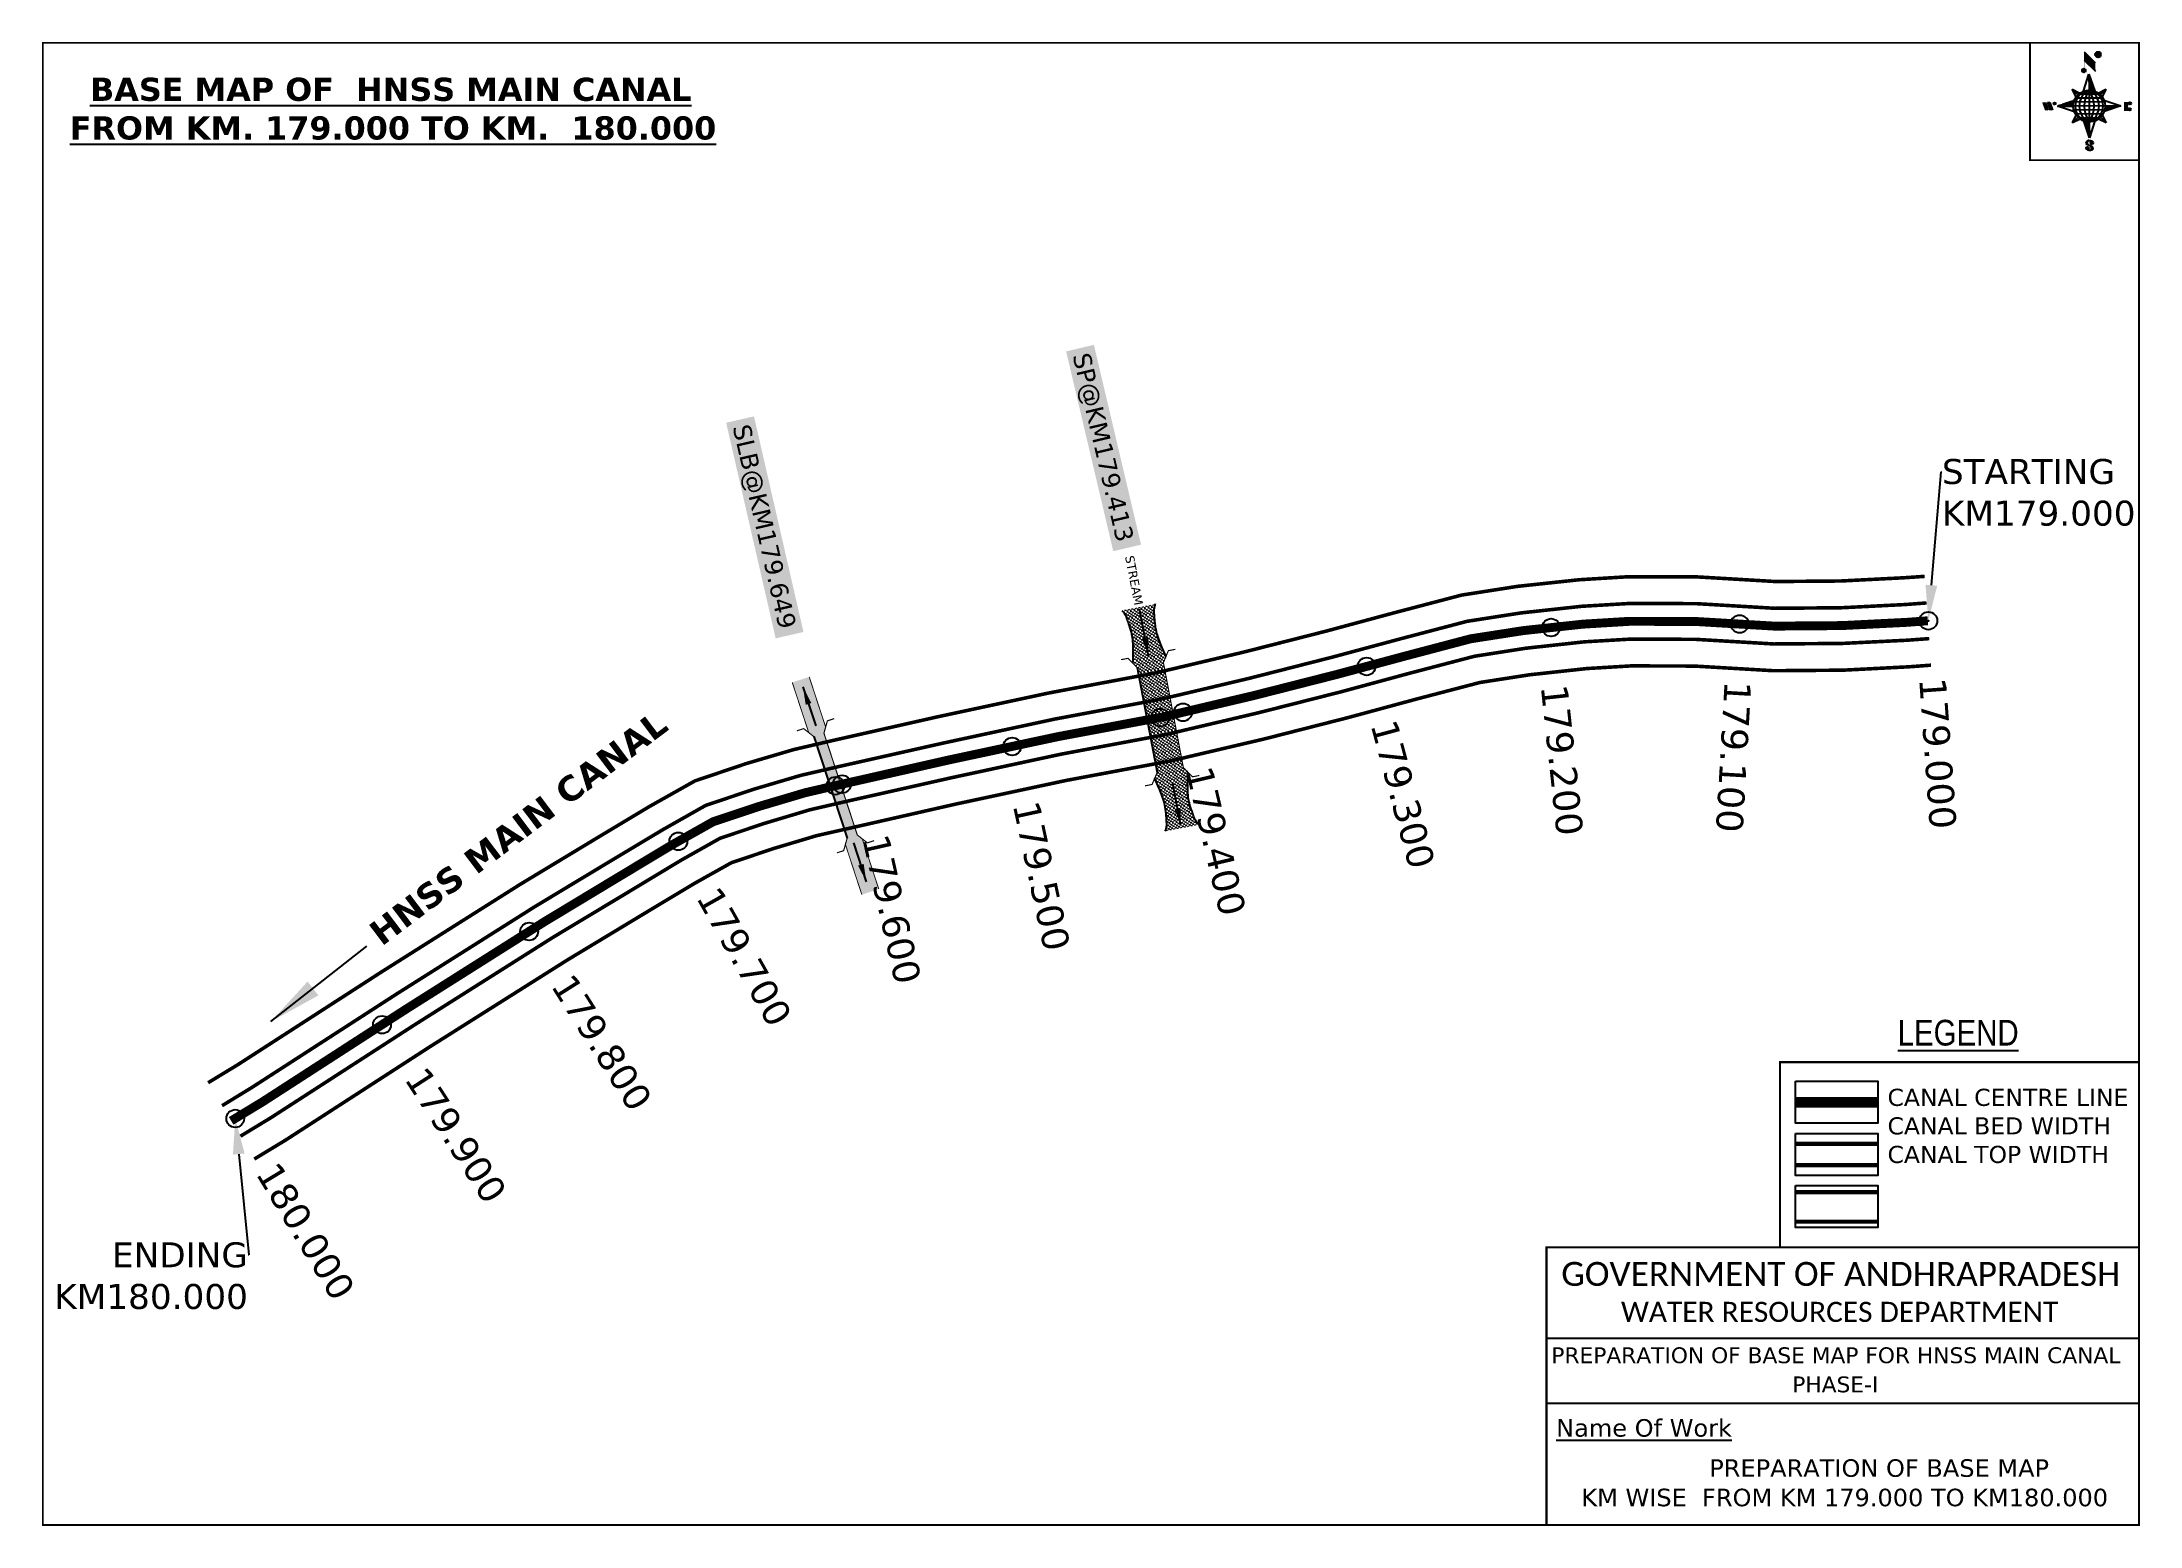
# Model space of a CAD drawing. Header units: inches. Extents: x 751281 to 752457, y 1654958 to 1655790.
import ezdxf
from ezdxf import colors
from ezdxf.entities.mleader import LeaderData, LeaderLine
from ezdxf.enums import TextEntityAlignment as Align
from ezdxf.math import Vec2, Vec3

# ---------------------------------------------------------------- set-up
doc = ezdxf.new("R2010")
doc.units = ezdxf.units.IN
doc.header["$MEASUREMENT"] = 0
doc.header["$PDMODE"] = 32
doc.header["$PDSIZE"] = 10
doc.linetypes.add('ACAD_ISO02W100', pattern=[15, 12, -3])
doc.linetypes.add('HIDDEN2', pattern=[0.1875, 0.125, -0.0625])
for name, color, linetype in [('AQUADUCT', 1, 'Continuous'), ('bord', 1, 'Continuous'), ('CANAL1', 1, 'Continuous'), ('CSMark', 72, 'Continuous'), ('DCBMS', 232, 'Continuous'), ('PAGE', 7, 'Continuous'), ('STRUCTURE', 5, 'Continuous'), ('TEXT', 7, 'Continuous')]:
    doc.layers.add(name, color=color, linetype=linetype)
doc.styles.add('ARIALN', font='ARIALN_1.TTF')
doc.styles.get("Standard").update_dxf_attribs({"font": 'verdana_0.ttf'})
doc.dimstyles.get("Standard").update_dxf_attribs({"dimtxt": 0.18, "dimasz": 0.18, "dimexe": 0.18, "dimexo": 0.0625, "dimgap": 0.09, "dimtad": 0, "dimtih": 1, "dimtoh": 1, "dimdec": 4, "dimzin": 0, "dimdsep": 46, "dimtxsty": 'Standard', "dimcen": 0.09, "dimadec": 0, "dimazin": 0, "dimtfac": 1, "dimtdec": 4, "dimtofl": 0, "dimtmove": 0, "dimatfit": 3, "dimfxl": 0, "dimtolj": 1, "dimtzin": 0, "dimarcsym": 0})
pattern_1 = [(267.297113149, (-8720374.938, 50637915.138), (10.5367255337, -0.497431438), [])]
pattern_2 = [(357.297113149, (-8720374.938, 50637915.138), (0.497431438, 10.5367255337), [])]

# ---------------------------------------------------------------- blocks, each defined once
blk = doc.blocks.new('*X16')
at = {"color": 0, "linetype": 'Continuous'}
for p, q in [((6321.6, 240.5), (6322.3, 241.2)), ((6321.6, 240.3), (6322.3, 241)), ((6321.6, 240.1), (6322.3, 240.8)), ((6321.6, 239.9), (6322.4, 240.7)), ((6321.6, 239.8), (6322.4, 240.6)), ((6321.6, 239.6), (6322.5, 240.5)), ((6321.6, 239.4), (6322.5, 240.3)), ((6321.6, 239.2), (6322.6, 240.2)), ((6321.7, 239.1), (6322.6, 240.1)), ((6321.8, 240.8), (6322.4, 241.4)), ((6321.8, 239), (6322.7, 240)), ((6321.8, 239), (6322.8, 239.9)), ((6321.9, 238.9), (6322.9, 239.8)), ((6322, 238.8), (6323, 239.7)), ((6322.1, 241.3), (6322.4, 241.6)), ((6322.1, 238.7), (6323.1, 239.6)), ((6322.2, 238.6), (6323.1, 239.6)), ((6322.3, 238.5), (6323.2, 239.5)), ((6322.4, 238.5), (6323.3, 239.4)), ((6322.5, 238.4), (6323.4, 239.3)), ((6322.7, 238.4), (6323.6, 239.3)), ((6322.8, 238.3), (6323.7, 239.2)), ((6322.9, 238.3), (6323.8, 239.1)), ((6323.1, 238.2), (6323.9, 239.1)), ((6323.2, 238.2), (6324, 239)), ((6323.3, 238.2), (6324.2, 239)), ((6323.5, 238.1), (6324.3, 238.9)), ((6323.7, 238.1), (6324.4, 238.9)), ((6323.8, 238.1), (6324.6, 238.8)), ((6324.1, 238.2), (6324.7, 238.8)), ((6324.3, 238.3), (6324.9, 238.8)), ((6324.6, 238.3), (6325.1, 238.8)), ((6324.8, 238.4), (6325.2, 238.8)), ((6325.1, 238.5), (6325.4, 238.8)), ((6325.4, 238.6), (6325.6, 238.8))]:
    blk.add_line(p, q, dxfattribs=at)
blk = doc.blocks.new('*X15')
at = {"color": 0, "linetype": 'Continuous'}
for p, q in [((6324.4, 240.3), (6324.5, 240.4)), ((6324.6, 240.3), (6324.8, 240.5)), ((6324.7, 240.2), (6325, 240.5)), ((6324.8, 240.2), (6325.2, 240.6)), ((6325, 240.1), (6325.5, 240.6)), ((6325.1, 240.1), (6325.6, 240.6)), ((6325.2, 240), (6325.8, 240.6)), ((6325.3, 240), (6326, 240.6)), ((6325.4, 239.9), (6326.1, 240.6)), ((6325.5, 239.8), (6326.2, 240.5)), ((6325.6, 239.8), (6326.3, 240.5)), ((6325.7, 239.7), (6326.5, 240.4)), ((6325.9, 239.6), (6326.6, 240.3)), ((6326, 239.5), (6326.7, 240.3)), ((6326, 239.4), (6326.8, 240.2)), ((6326.1, 239.3), (6327, 240.2)), ((6326.2, 239.3), (6327.1, 240.1)), ((6326.3, 239.2), (6327.1, 240)), ((6326.4, 239.1), (6327.2, 239.9)), ((6326.5, 239), (6327.3, 239.8)), ((6326.5, 238.9), (6327.4, 239.7)), ((6326.6, 238.8), (6327.5, 239.6)), ((6326.7, 238.7), (6327.5, 239.5)), ((6326.8, 238.6), (6327.6, 239.4)), ((6326.8, 238.5), (6327.7, 239.3)), ((6326.8, 236.5), (6327.4, 237)), ((6326.9, 238.3), (6327.8, 239.2)), ((6326.9, 238.2), (6327.9, 239.1)), ((6326.9, 236.8), (6327.6, 237.4)), ((6327, 238.1), (6327.8, 239)), ((6327, 237.9), (6327.8, 238.8)), ((6327, 237.8), (6327.8, 238.6)), ((6327, 237.6), (6327.8, 238.4)), ((6327, 237.4), (6327.8, 238.2)), ((6327, 237.3), (6327.8, 238)), ((6327, 237.1), (6327.8, 237.9))]:
    blk.add_line(p, q, dxfattribs=at)
blk = doc.blocks.new('H')
at = {"layer": 'bord', "extrusion": (0.000427885, 0.004792, 0.999988)}
h = blk.add_hatch(dxfattribs=at)
h.set_pattern_fill('LINE', color=8, scale=84.387686, angle=-2.7029, style=0)
h.set_pattern_definition(pattern_2)
h.paths.add_polyline_path([(-492, 786, -0.090992), (-448, 775), (-486, 912)])
h = blk.add_hatch(dxfattribs=at)
h.set_pattern_fill('LINE', color=8, scale=84.387686, angle=-92.7029, style=0)
h.set_pattern_definition(pattern_1)
h.paths.add_polyline_path([(-625, 665, -0.090992), (-615, 710), (-751, 671)])
h = blk.add_hatch(dxfattribs=at)
h.set_pattern_fill('LINE', color=8, scale=84.387686, angle=-2.7029, style=0)
h.set_pattern_definition(pattern_2)
h.paths.add_polyline_path([(-504, 533, -0.090992), (-549, 543), (-510, 406)])
h = blk.add_hatch(dxfattribs=at)
h.set_pattern_fill('LINE', color=8, scale=84.387686, angle=-92.7029, style=0)
h.set_pattern_definition(pattern_1)
h.paths.add_polyline_path([(-246, 647), (-372, 653, -0.090992), (-382, 609)])
for p, q in [((-519, 1020, -1217), (-435, 927, -1216)), ((-516, 1087, -1217), (-432, 994, -1217)), ((-538, 774, -1216), (-487, 906, -1216)), ((-487, 906, -1216), (-493, 780, -1216)), ((-487, 906, -1216), (-448, 769, -1216)), ((-865, 701, -1215), (-847, 638, -1215)), ((-847, 700, -1215), (-829, 637, -1215)), ((-829, 699, -1215), (-811, 636, -1215)), ((-829, 699, -1215), (-811, 698, -1215)), ((-811, 698, -1215), (-794, 635, -1215)), ((-752, 665, -1215), (-615, 704, -1215)), ((-627, 794, -1216), (-567, 760, -1216)), ((-627, 794, -1216), (-584, 747, -1215)), ((-599, 731, -1215), (-627, 794, -1216)), ((-421, 753, -1216), (-359, 781, -1216)), ((-359, 781, -1216), (-405, 739, -1216)), ((-359, 781, -1216), (-392, 721, -1215)), ((-379, 693, -1215), (-246, 641, -1215)), ((-213, 669, -1215), (-217, 601, -1215)), ((-752, 665, -1215), (-625, 659, -1215)), ((-619, 614, -1215), (-752, 665, -1215)), ((-639, 526, -1214), (-606, 585, -1215)), ((-639, 526, -1214), (-593, 568, -1215)), ((-577, 553, -1215), (-639, 526, -1214)), ((-511, 400, -1214), (-549, 537, -1214)), ((-460, 533, -1215), (-511, 400, -1214)), ((-505, 527, -1214), (-511, 400, -1214)), ((-371, 513, -1214), (-431, 546, -1215)), ((-371, 513, -1214), (-414, 560, -1215)), ((-399, 576, -1215), (-371, 513, -1214)), ((-246, 641, -1215), (-383, 603, -1215)), ((-373, 647, -1215), (-246, 641, -1215)), ((-197, 600, -1215), (-194, 668, -1215))]:
    blk.add_line(p, q, dxfattribs=at)
at = {"layer": 'bord', "color": 8, "linetype": 'ByBlock', "extrusion": (0.000427885, 0.004792, 0.999988)}
for p, q in [((-375, 679, -1215), (-620, 691, -1215)), ((-386, 711, -1215), (-605, 722, -1215)), ((-411, 744, -1216), (-578, 752, -1216)), ((-493, 780, -1216), (-505, 527, -1214)), ((-373, 647, -1215), (-625, 659, -1215)), ((-378, 616, -1215), (-623, 628, -1215)), ((-392, 585, -1215), (-611, 595, -1215)), ((-420, 555, -1215), (-587, 562, -1215))]:
    blk.add_line(p, q, dxfattribs=at)
at = {"layer": 'bord', "extrusion": (0.000427885, 0.004792, 0.999988), "elevation": -1212}
for points, const_width in [([(-522, 960), (-516, 1093)], 1.61), ([(-434, 933), (-428, 1066)], 1.61), ([(-870, 707), (-846, 706)], 0.642), ([(-829, 643), (-821, 678)], 0.642), ([(-793, 641), (-782, 694)], 0.642), ([(-223, 676), (-174, 673)], 0.706), ([(-829, 643), (-855, 644)], 0.642), ([(-811, 642), (-784, 641)], 0.642), ([(-177, 605), (-226, 607)], 0.706), ([(-195, 645), (-185, 644)], 0.706)]:
    blk.add_lwpolyline(points, dxfattribs=dict(at, const_width=const_width))
for points, const_width in [([(-414, 1073, 1), (-398, 1058, 1)], 22.3), ([(-530, 950, 1), (-520, 939, 1)], 14.8), ([(-776, 697, 1), (-769, 690, 1)], 8.9), ([(-180, 618, 1), (-173, 611, 1)], 9.79), ([(-178, 667, 1), (-171, 660, 1)], 9.79), ([(-490, 362, 1), (-498, 369, 1)], 11.1), ([(-525, 322, 1), (-533, 329, 1)], 11.1)]:
    blk.add_lwpolyline(points, format="xyb", close=True, dxfattribs=dict(at, const_width=const_width))
for points in [[(-537, 317), (-531, 310), (-520, 307), (-505, 307), (-494, 310), (-486, 318), (-487, 326), (-491, 333), (-494, 336), (-503, 341), (-522, 347), (-530, 352), (-534, 355), (-537, 363), (-537, 373), (-530, 381), (-520, 384), (-504, 384), (-493, 380), (-487, 373)], [(-522, 348), (-526, 354), (-528, 361), (-528, 371), (-526, 375), (-521, 381), (-515, 384)], [(-505, 307), (-499, 312), (-497, 319), (-497, 327), (-501, 335), (-509, 343)]]:
    blk.add_lwpolyline(points, dxfattribs=at)
at = {"layer": 'bord', "extrusion": (0.000427885, 0.004792, 0.999988)}
for centre, radius in [((-406, 1065, -1212), 22.3), ((-525, 944, -1212), 14.8), ((-773, 694, -1212), 8.9), ((-498, 659, -1212), 127), ((-177, 615, -1212), 9.79), ((-174, 663, -1212), 9.79), ((-494, 365, -1212), 11.1), ((-529, 325, -1212), 11.1)]:
    blk.add_circle(centre, radius, dxfattribs=at)
at = {"layer": 'bord', "color": 8, "linetype": 'ByBlock', "extrusion": (0.000427885, 0.004792, 0.999988)}
for centre, radius, start, end in [((-482, 658, -1212), 128, 94.9254, 259.6691), ((-437, 656, -1212), 141, 113.2864, 241.308), ((-316, 651, -1212), 222, 142.5892, 212.0053), ((-560, 662, -1212), 141, 293.2864, 61.308), ((-681, 668, -1212), 222, 322.5892, 32.0053), ((-515, 660, -1212), 128, 274.9254, 79.6691)]:
    blk.add_arc(centre, radius, start, end, dxfattribs=at)
at = {"layer": 'bord', "extrusion": (0.000427885, 0.004792, 0.999988)}
for points in [[(-516, 1093, -1212), (-431, 1000, -1212), (-519, 1026, -1212), (-434, 933, -1212)], [(-864, 707, -1212), (-846, 706, -1212), (-846, 644, -1212), (-829, 643, -1212)], [(-829, 705, -1212), (-811, 704, -1212), (-811, 642, -1212), (-793, 641, -1212)], [(-193, 674, -1212), (-197, 606, -1212), (-213, 675, -1212), (-216, 607, -1212)]]:
    blk.add_solid(points, dxfattribs=at)
at = {"layer": 'bord', "extrusion": (0.000427885, 0.004792, 0.999988), "xscale": 7.977342409717546, "yscale": 7.977342408231451, "zscale": 7.977342408476333, "rotation": 138.0840426661453}
for name, p in [('*X15', (38301, -31929, -1212)), ('*X16', (38314, -31951, -1212))]:
    blk.add_blockref(name, p, dxfattribs=at)
blk = doc.blocks.new('SLB')
at = {"layer": 'STRUCTURE'}
h = blk.add_hatch(dxfattribs=at)
h.set_pattern_fill('DOTS', color=6, scale=20, angle=320.3722, style=0)
h.set_pattern_definition([(320.372247934, (-159.4327, -72.9564), (1.2786241598, 0.5641323054), [0, -1.25])])
h.paths.add_polyline_path([(769699.5, 1706871.1), (769699.5, 1706861.1), (769729.1, 1706861.1), (769732.1, 1706863.1), (769792.1, 1706863.1), (769795.1, 1706861.1), (769824.7, 1706861.1), (769824.7, 1706871.1), (769795.1, 1706871.1), (769792.1, 1706869.1), (769732.1, 1706869.1), (769729.1, 1706871.1)])
at = {"layer": 'STRUCTURE', "color": 6, "linetype": 'ACAD_ISO02W100', "ltscale": 0.5, "const_width": 0.5}
for points in [[(769699.5, 1706871.1), (769729.1, 1706871.1)], [(769795.1, 1706871.1), (769824.7, 1706871.1)], [(769699.5, 1706861.1), (769729.1, 1706861.1)], [(769795.1, 1706861.1), (769824.7, 1706861.1)]]:
    blk.add_lwpolyline(points, dxfattribs=at)
at = {"layer": 'STRUCTURE', "color": 6, "const_width": 0.628}
for points in [[(769726.1, 1706877.1), (769726.1, 1706873.1), (769732.1, 1706869.1), (769792.1, 1706869.1), (769798.1, 1706873.1), (769798.1, 1706877.1)], [(769726.1, 1706855.1), (769726.1, 1706859.1), (769732.1, 1706863.1), (769792.1, 1706863.1), (769798.1, 1706859.1), (769798.1, 1706855.1)]]:
    blk.add_lwpolyline(points, dxfattribs=at)
at = {"layer": 'STRUCTURE', "color": 6}
blk.add_lwpolyline([(769732.1, 1706863.1), (769792.1, 1706863.1)], dxfattribs=at)
blk.add_lwpolyline([(769732.1, 1706863.1), (769792.1, 1706863.1)], dxfattribs=at)
at = {"layer": 'STRUCTURE', "color": 0}
blk.add_circle((769762.1, 1706866.1), 1.24, dxfattribs=at)
for points in [[(769703.8, 1706866), (769726.7, 1706866)], [(769818.6, 1706865.8), (769795.7, 1706865.8)]]:
    blk.add_leader(points, dimstyle='Standard', override={"dimasz": 10, "dimgap": 0.09, "dimtad": 0}, dxfattribs=at)
blk = doc.blocks.new('SP')
at = {"layer": 'STRUCTURE'}
h = blk.add_hatch(dxfattribs=at)
h.set_pattern_fill('DASH', color=256, scale=8, style=0)
edge = h.paths.add_edge_path()
edge.add_spline(control_points=[(769825.7, 1706742.1), (769825.3, 1706741.8), (769823.8, 1706740.8), (769820.9, 1706740.3), (769817, 1706739.7), (769811.4, 1706738.9), (769804, 1706739.7), (769798.4, 1706741), (769795.6, 1706741.6)], knot_values=[0, 0, 0, 0, 1.613557, 5.24513, 8.624976, 13.470124, 22.190216, 30.746377, 30.746377, 30.746377, 30.746377], degree=3, periodic=0)
edge.add_line((769795.6, 1706741.6), (769792.6, 1706739.6))
edge.add_line((769792.6, 1706739.6), (769732.6, 1706739.6))
edge.add_line((769732.6, 1706739.6), (769729.6, 1706741.6))
edge.add_spline(control_points=[(769729.6, 1706741.6), (769726.9, 1706740.9), (769721.3, 1706739.5), (769713.9, 1706738.5), (769708.3, 1706739.1), (769704.4, 1706739.6), (769701.5, 1706740), (769700, 1706741), (769699.5, 1706741.3)], knot_values=[0, 0, 0, 0, 8.556161, 17.276253, 22.121402, 25.501247, 29.13282, 30.746377, 30.746377, 30.746377, 30.746377], degree=3, periodic=0)
edge.add_line((769699.5, 1706741.3), (769699.5, 1706722.1))
edge.add_spline(control_points=[(769699.5, 1706722.1), (769700, 1706722.4), (769701.4, 1706723.4), (769704.3, 1706724), (769708.2, 1706724.5), (769713.8, 1706725.3), (769721.2, 1706724.5), (769726.8, 1706723.3), (769729.6, 1706722.6)], knot_values=[0, 0, 0, 0, 1.613557, 5.24513, 8.624976, 13.470124, 22.190216, 30.746377, 30.746377, 30.746377, 30.746377], degree=3, periodic=0)
edge.add_line((769729.6, 1706722.6), (769732.6, 1706724.6))
edge.add_line((769732.6, 1706724.6), (769792.6, 1706724.6))
edge.add_line((769792.6, 1706724.6), (769795.6, 1706722.6))
edge.add_spline(control_points=[(769795.6, 1706722.6), (769798.4, 1706723.3), (769803.9, 1706724.8), (769811.3, 1706725.8), (769817, 1706725.1), (769820.9, 1706724.7), (769823.8, 1706724.2), (769825.2, 1706723.3), (769825.7, 1706723)], knot_values=[0, 0, 0, 0, 8.556161, 17.276253, 22.121402, 25.501247, 29.13282, 30.746377, 30.746377, 30.746377, 30.746377], degree=3, periodic=0)
edge.add_line((769825.7, 1706723), (769825.7, 1706742.1))
h.paths.add_polyline_path([(769764.2, 1706732.1, -1), (769761.1, 1706732.1, -1)], flags=0)
h.paths.add_polyline_path([(769761.1, 1706732.1, 1), (769764.2, 1706732.1, 1)], flags=16)
at = {"layer": 'STRUCTURE', "const_width": 0.628}
for points in [[(769726.6, 1706747.6), (769726.6, 1706743.6), (769732.6, 1706739.6), (769792.6, 1706739.6), (769798.6, 1706743.6), (769798.6, 1706747.6)], [(769726.6, 1706716.6), (769726.6, 1706720.6), (769732.6, 1706724.6), (769792.6, 1706724.6), (769798.6, 1706720.6), (769798.6, 1706716.6)]]:
    blk.add_lwpolyline(points, dxfattribs=at)
at = {"layer": 'STRUCTURE', "color": 3}
blk.add_lwpolyline([(769732.6, 1706724.6), (769792.6, 1706724.6)], dxfattribs=at)
blk.add_lwpolyline([(769732.6, 1706724.6), (769792.6, 1706724.6)], dxfattribs=at)
at = {"layer": 'STRUCTURE', "color": 0}
blk.add_circle((769762.6, 1706732.1), 1.55, dxfattribs=at)
at = {"layer": 'STRUCTURE'}
for points in [[(769699.5, 1706741.3), (769700.9, 1706740.5), (769704.4, 1706739.6), (769707.8, 1706739.2), (769712.6, 1706738.8), (769721.3, 1706739.7), (769729.6, 1706741.6)], [(769825.7, 1706742.1), (769824.3, 1706741.3), (769820.8, 1706740.3), (769817.5, 1706739.8), (769812.7, 1706739.2), (769804, 1706739.9), (769795.6, 1706741.6)], [(769699.5, 1706722.1), (769700.9, 1706723), (769704.4, 1706724), (769707.7, 1706724.5), (769712.5, 1706725), (769721.2, 1706724.4), (769729.6, 1706722.6)], [(769825.7, 1706723), (769824.3, 1706723.8), (769820.8, 1706724.7), (769817.4, 1706725.1), (769812.6, 1706725.5), (769803.9, 1706724.6), (769795.6, 1706722.6)]]:
    blk.add_spline(points, degree=3, dxfattribs=at)
at = {"layer": 'STRUCTURE', "color": 0}
blk.add_text('STREAM', height=5, dxfattribs=at).set_placement((769684.3, 1706732.1), align=Align.MIDDLE_CENTER)
for points in [[(769727.4, 1706732.1), (769700.8, 1706732.1)], [(769824.4, 1706732.1), (769800.5, 1706732.1)]]:
    blk.add_leader(points, dimstyle='Standard', override={"dimasz": 10, "dimgap": 0.09, "dimtad": 0}, dxfattribs=at)

msp = doc.modelspace()

# ---------------------------------------------------------------- linework, layer by layer
at = {"color": 3}
for p in [(752127.2, 1655461.3), (752232.9, 1655463.3), (752338.7, 1655465.1), (752023.7, 1655439.5), (751920.8, 1655413.8), (751825, 1655394.6), (751729.6, 1655373.5), (751637.8, 1655341.4), (751554.2, 1655290.9), (751471.7, 1655238.6), (751389.4, 1655186)]:
    msp.add_point(p, dxfattribs=at)
at = {"layer": 'CANAL1', "color": 200, "const_width": 2}
for points in [[(752336.6, 1655490), (752324.8, 1655489.2), (752289.5, 1655487.4), (752253, 1655487.1), (752209.1, 1655489.7), (752170.6, 1655489.8), (752142.9, 1655488.1), (752108.4, 1655484.4), (752077, 1655479.5), (752038.9, 1655469.5), (752000.7, 1655459.2), (751954.3, 1655447.4), (751915, 1655438.1), (751904.5, 1655435.7), (751845.5, 1655424.6), (751783.4, 1655411.3), (751725, 1655398.1), (751702.6, 1655392.9), (751675.8, 1655385), (751647.1, 1655375.3), (751621.7, 1655361), (751592.2, 1655343.3), (751549.3, 1655317.4), (751471.7, 1655268.4), (751391, 1655216.3), (751374.2, 1655206.1)], [(752340.2, 1655440.2), (752327.9, 1655439.3), (752290.9, 1655437.4), (752251.7, 1655437.1), (752207.6, 1655439.7), (752172, 1655439.8), (752147.1, 1655438.3), (752115, 1655434.8), (752087.3, 1655430.5), (752051.7, 1655421.2), (752013.3, 1655410.8), (751966.2, 1655398.8), (751926.5, 1655389.5), (751914.8, 1655386.7), (751855.4, 1655375.6), (751794.2, 1655362.5), (751736.1, 1655349.3), (751715.3, 1655344.6), (751690.9, 1655337.3), (751667.5, 1655329.4), (751646.8, 1655317.8), (751618, 1655300.5), (751575.6, 1655274.9), (751498.6, 1655226.3), (751417.6, 1655173.9), (751400.1, 1655163.3)]]:
    msp.add_lwpolyline(points, dxfattribs=at)
at = {"layer": 'CANAL1', "color": 5, "const_width": 2}
for points in [[(752337.7, 1655475.1), (752325.7, 1655474.2), (752289.9, 1655472.4), (752252.6, 1655472.1), (752208.6, 1655474.7), (752171, 1655474.8), (752144.2, 1655473.2), (752110.3, 1655469.5), (752080.1, 1655464.8), (752042.8, 1655455), (752004.5, 1655444.7), (751957.8, 1655432.8), (751918.5, 1655423.5), (751907.6, 1655421), (751848.5, 1655409.9), (751786.7, 1655396.6), (751728.4, 1655383.5), (751706.4, 1655378.4), (751680.3, 1655370.7), (751653.2, 1655361.6), (751629.2, 1655348), (751600, 1655330.5), (751557.2, 1655304.7), (751479.8, 1655255.8), (751399, 1655203.6), (751382, 1655193.2)], [(751392.3, 1655176.1), (751409.6, 1655186.6), (751490.5, 1655238.9), (751567.7, 1655287.7), (751610.3, 1655313.3), (751639.3, 1655330.8), (751661.3, 1655343.2), (751686.4, 1655351.6), (751711.5, 1655359.1), (751732.8, 1655364), (751791, 1655377.1), (751852.4, 1655390.3), (751911.7, 1655401.4), (751923, 1655404.1), (751962.6, 1655413.4), (752009.5, 1655425.3), (752047.9, 1655435.7), (752084.2, 1655445.2), (752113, 1655449.7), (752145.9, 1655453.3), (752171.5, 1655454.8), (752208, 1655454.7), (752252.1, 1655452.1), (752290.5, 1655452.4), (752326.9, 1655454.2), (752339.2, 1655455.1)]]:
    msp.add_lwpolyline(points, dxfattribs=at)
at = {"layer": 'CANAL1', "color": 1, "linetype": 'HIDDEN2', "ltscale": 100, "const_width": 5}
msp.add_lwpolyline([(752338.4, 1655465.1), (752326.3, 1655464.2), (752290.2, 1655462.4), (752252.4, 1655462.1), (752208.3, 1655464.7), (752171.3, 1655464.8), (752145, 1655463.2), (752111.7, 1655459.6), (752082.1, 1655455), (752045.3, 1655445.3), (752007, 1655435), (751960.2, 1655423.1), (751920.8, 1655413.8), (751909.7, 1655411.2), (751850.5, 1655400.1), (751788.8, 1655386.9), (751730.6, 1655373.7), (751709, 1655368.7), (751683.4, 1655361.1), (751657.3, 1655352.4), (751634.2, 1655339.4), (751605.1, 1655321.9), (751562.5, 1655296.2), (751485.1, 1655247.3), (751404.3, 1655195.1), (751387.1, 1655184.7)], dxfattribs=at)
at = {"layer": 'CANAL1', "color": 1, "linetype": 'HIDDEN2', "ltscale": 100, "const_width": 6, "elevation": -0.4}
msp.add_lwpolyline([(752310.3, 1655195.1), (752264.3, 1655195.1)], dxfattribs=at)
at = {"layer": 'CANAL1', "color": 5, "const_width": 2.4, "elevation": -0.4}
for points in [[(752310.3, 1655171.9), (752264.3, 1655171.9)], [(752310.3, 1655159.9), (752264.3, 1655159.9)]]:
    msp.add_lwpolyline(points, dxfattribs=at)
at = {"layer": 'CANAL1', "color": 200, "const_width": 2.4, "elevation": -0.4}
for points in [[(752310.3, 1655144.7), (752264.3, 1655144.7)], [(752310.3, 1655128.2), (752264.3, 1655128.2)]]:
    msp.add_lwpolyline(points, dxfattribs=at)
at = {"layer": 'PAGE', "const_width": 1}
msp.add_lwpolyline([(751281.5, 1654958.1), (752456.8, 1654958.1), (752456.8, 1655789.1), (751281.5, 1655789.1), (751281.5, 1654958.1)], dxfattribs=at)
at = {"layer": 'PAGE'}
for points, const_width in [([(752456.8, 1655789.1), (752395.7, 1655789.1), (752395.7, 1655723.4), (752456.8, 1655723.4)], 1), ([(752456.8, 1655113.8), (752255.5, 1655113.8), (752255.5, 1655217.6), (752456.8, 1655217.6)], 1.2), ([(752124.6, 1655113.8), (752456.8, 1655113.8), (752456.8, 1654958.1), (752124.6, 1654958.1)], 1.2)]:
    msp.add_lwpolyline(points, close=True, dxfattribs=dict(at, const_width=const_width))
at = {"layer": 'PAGE', "elevation": -0.4}
for points in [[(752264.3, 1655206.9), (752310.3, 1655206.9), (752310.3, 1655183.4), (752264.3, 1655183.4)], [(752264.3, 1655177.6), (752310.3, 1655177.6), (752310.3, 1655154.1), (752264.3, 1655154.1)], [(752264.3, 1655148.4), (752310.3, 1655148.4), (752310.3, 1655124.9), (752264.3, 1655124.9)]]:
    msp.add_lwpolyline(points, close=True, dxfattribs=at)
at = {"layer": 'PAGE'}
for points in [[(752124.6, 1655062.8), (752456.8, 1655062.8)], [(752124.6, 1655026.4), (752456.8, 1655026.4)]]:
    msp.add_lwpolyline(points, dxfattribs=at)
at = {"layer": 'STRUCTURE', "color": 0}
for p in [(751908.1, 1655410.8), (751725.9, 1655372.6)]:
    msp.add_point(p, dxfattribs=at)

# ---------------------------------------------------------------- block references
at = {"layer": 'AQUADUCT', "color": 1, "xscale": 0.0703495379661093, "yscale": 0.07034953800030053, "zscale": 0.07034953795990817, "rotation": 3.078330607406165}
msp.add_blockref('H', (752466.4, 1655709.7, 85.4), dxfattribs=at)
at = {"layer": 'STRUCTURE', "color": 0}
for name, p, rotation in [('SP', (-1068563, 2092851.3), 280.7646838318706), ('SLB', (-1110001.8, 1855110.7), 288.1507766915389)]:
    msp.add_blockref(name, p, dxfattribs=dict(at, rotation=rotation))

# ---------------------------------------------------------------- texts
at = {"layer": 'CANAL1', "insert": (751462.3, 1655292.9), "char_height": 14, "width": 205.129, "attachment_point": 1, "rotation": 37.0749}
msp.add_mtext('\\pi0.96322;{\\fVerdana|b1|i0|c0|p34;HNSS MAIN CANAL}', dxfattribs=at)
at = {"layer": 'CSMark', "color": 1}
for s, rotation, p in [('179.200', 276.155, (752128.8, 1655429.3)), ('179.100', 266.6746, (752232, 1655431.3)), ('179.000', 274.1332, (752341, 1655433.2)), ('179.300', 285.0771, (752033.1, 1655408.9)), ('179.400', 283.2764, (751929.6, 1655383)), ('179.500', 282.1384, (751832.6, 1655363.6)), ('179.600', 282.7422, (751748.2, 1655344.9)), ('179.700', 299.4264, (751654, 1655313.8)), ('179.800', 302.269, (751572.3, 1655264.6)), ('179.900', 302.8747, (751490.1, 1655212.4)), ('180.000', 301.217, (751406.9, 1655159.2))]:
    msp.add_text(s, height=15, rotation=rotation, dxfattribs=at).set_placement(p, align=Align.MIDDLE_LEFT)
at = {"layer": 'PAGE', "extrusion": (0.000201441, 0.004807, 0.999988), "style": 'ARIALN'}
msp.add_text('%%ULEGEND', height=14.4, rotation=359.9999, dxfattribs=at).set_placement((752355.4, 1655214.3, 8108), align=Align.MIDDLE)
at = {"layer": 'PAGE', "extrusion": (0.000201441, 0.004807, 0.999988)}
for s, height, p in [('PREPARATION OF BASE MAP FOR HNSS MAIN CANAL', 8.878, (752127.3, 1655029, 8107)), ('%%UName Of Work', 9.822, (752130, 1654987.8, 8105.7))]:
    msp.add_text(s, height=height, rotation=359.9999, dxfattribs=at).set_placement(p)
for s, height, p in [('PHASE-I', 8.88, (752286.5, 1655017.1, 8107)), ('PREPARATION OF BASE MAP', 9.822, (752311.1, 1654970.2, 8105.8)), ('KM WISE  FROM KM 179.000 TO KM180.000', 9.822, (752291.8, 1654953.7, 8105.8))]:
    msp.add_text(s, height=height, rotation=359.9999, dxfattribs=at).set_placement(p, align=Align.MIDDLE_CENTER)
at = {"layer": 'PAGE', "extrusion": (0.000201441, 0.004807, 0.999988), "attachment_point": 1, "text_direction": (1, -1e-06, -0.000201)}
for s, insert, char_height, width in [('CANAL CENTRE LINE CANAL BED WIDTH {\\H2.3741x; }CANAL TOP WIDTH{\\H1.9188x; }', (752315.8, 1655202.7, -0.4), 9.6, 168.926), ('\\pi3.5885;{\\fCalibri|b0|i0|c0|p34;\\H1.3333x;GOVERNMENT OF ANDHRAPRADESH\\P\\pi37.073;\\H0.83998x;WATER RESOURCES DEPARTMENT}', (752129.3, 1655105.6, -1.3), 10.059, 321.276)]:
    msp.add_mtext(s, dxfattribs=dict(at, insert=insert, char_height=char_height, width=width))
at = {"layer": 'STRUCTURE', "color": 5, "char_height": 10, "attachment_point": 1, "bg_fill": 1, "box_fill_scale": 1.3, "bg_fill_color": 7, "bg_fill_true_color": 16777215, "bg_fill_transparency": 4390977}
for s, insert, width, rotation in [('SP@KM179.413', (751868.6, 1655616.2), 109.106, 283.2764), ('SLB@KM179.649', (751678, 1655576.1), 118.025, 282.9272)]:
    msp.add_mtext(s, dxfattribs=dict(at, insert=insert, width=width, rotation=rotation))
at = {"layer": 'TEXT', "color": 1, "insert": (751286.2, 1655769.6), "char_height": 13, "width": 379.826, "attachment_point": 1}
msp.add_mtext('\\pi21.755;{\\fVerdana|b1|i0|c0|p34;\\LBASE MAP OF  HNSS MAIN CANAL \\P\\pi10.397;FROM KM. 179.000 TO KM.  180.000}', dxfattribs=at)

# ---------------------------------------------------------------- leaders
at = {"layer": 'CANAL1'}
msp.add_leader([(751409.4, 1655240.4), (751463.1, 1655282.6)], dimstyle='Standard', override={"dimasz": 30, "dimgap": 0.09, "dimtad": 0}, dxfattribs=at)
at = {"layer": 'DCBMS', "color": 5}
ml = msp.add_multileader_mtext('Standard', dxfattribs=at)
ml.set_content('STARTING\\PKM179.000', color=5)
ml.set_leader_properties()
ml.build(insert=Vec2(0, 0))
ml.multileader.update_dxf_attribs({"dogleg_length": 0.36, "arrow_head_size": 20})
ctx = ml.context
ctx.base_point, ctx.char_height, ctx.arrow_head_size, ctx.landing_gap_size, ctx.plane_origin = Vec3(752346.2, 1655548.7), 14, 20, 0.09, Vec3(752487, 1655612.9)
notes = []
notes.append((ctx, [(1, (1, 1, 0), (752345.8, 1655548.7), (1, 0), 0.36, [(0, [(752338.7, 1655465.1)], 0, [])])]))
ctx.mtext.insert, ctx.mtext.flow_direction = Vec3(752346.3, 1655555.8), 5
ml = msp.add_multileader_mtext('Standard', dxfattribs=at)
ml.set_content('ENDING \\PKM180.000', color=5)
ml.set_leader_properties()
ml.build(insert=Vec2(0, 0))
ml.multileader.update_dxf_attribs({"dogleg_length": 0.36, "arrow_head_size": 20})
ctx = ml.context
ctx.base_point, ctx.char_height, ctx.arrow_head_size, ctx.landing_gap_size, ctx.plane_origin = Vec3(751289.6, 1655109.5), 14, 20, 0.09, Vec3(751433, 1655031.2)
ctx.text_align_type = 2
notes.append((ctx, [(0, (1, 1, 0), (751397, 1655109.5), (-1, 0), 0.36, [(0, [(751389.4, 1655186)], 0, [])])]))
ctx.mtext.insert, ctx.mtext.width, ctx.mtext.alignment, ctx.mtext.flow_direction = Vec3(751396.5, 1655116.6), 108.896, 3, 5
for ctx, leaders in notes:
    for number, flags, end, landing, length, lines in leaders:
        leader = LeaderData()
        leader.index, (leader.has_last_leader_line, leader.has_dogleg_vector, leader.attachment_direction) = number, flags
        leader.last_leader_point, leader.dogleg_vector, leader.dogleg_length = Vec3(end), Vec3(landing), length
        for number, points, colour, breaks in lines:
            line = LeaderLine()
            line.index, line.vertices, line.color, line.breaks = number, Vec3.list(points), colors.encode_raw_color(colour), breaks
            leader.lines.append(line)
        ctx.leaders.append(leader)

doc.saveas('drawing.dxf')
